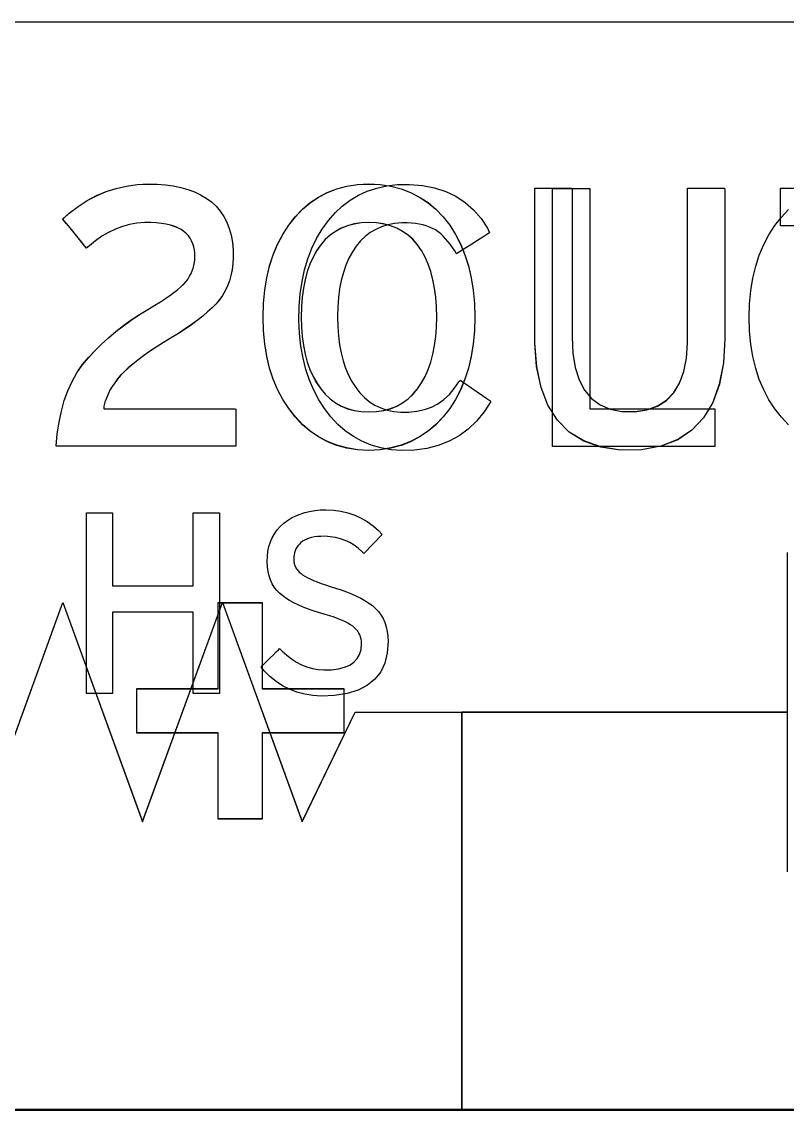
# Model space of a CAD drawing. Extents: x 1 to 47.7, y 0.2 to 35.
# Drawn here: x 28.5054 to 28.7934, y 11.935 to 12.3447 of the extents above; entities that cross this region are included whole.
import ezdxf

# ---------------------------------------------------------------- set-up
doc = ezdxf.new("R2010")
doc.units = 0
doc.header["$MEASUREMENT"] = 0
for name, color, linetype in [('5_1___24__TARGET_LEDS___12', 7, 'CONTINUOUS'), ('6_1__EMPTY_IO_BOARD_POSITI', 7, 'CONTINUOUS'), ('6_2___8__INDEPENDENT_INPUT', 7, 'CONTINUOUS'), ('6_3___8__OPTOISO_INDEPENDE', 7, 'CONTINUOUS'), ('6_4___24__OPTOISO_INDEPEND', 7, 'CONTINUOUS'), ('6_5___8__INDEPENDENT_INPUT', 7, 'CONTINUOUS'), ('6_6___8__INDEPENDENT_INPUT', 7, 'CONTINUOUS'), ('6_7___8__OPTOISO_INDEPENDE', 7, 'CONTINUOUS'), ('6_8___8__OPTOISO_INDEPENDE', 7, 'CONTINUOUS'), ('7_0_____DWG', 7, 'CONTINUOUS')]:
    doc.layers.add(name, color=color, linetype=linetype)

msp = doc.modelspace()

# ---------------------------------------------------------------- linework, layer by layer
at = {"layer": '5_1___24__TARGET_LEDS___12'}
msp.add_lwpolyline([(28.6819, 12.20186), (28.67935, 12.19791), (28.67651, 12.19444), (28.67336, 12.19144), (28.66991, 12.1889), (28.66616, 12.18684), (28.66211, 12.18524), (28.65776, 12.18411), (28.6531, 12.18346), (28.64837, 12.18331), (28.64431, 12.18366), (28.64045, 12.18436), (28.6368, 12.18542), (28.63336, 12.18683), (28.63014, 12.18859), (28.62712, 12.19071), (28.62432, 12.19318), (28.62172, 12.19601), (28.6193, 12.19913), (28.61712, 12.20247), (28.61522, 12.20604), (28.6136, 12.20985), (28.61225, 12.21389), (28.61119, 12.21817), (28.61041, 12.22269), (28.6099, 12.22744), (28.60967, 12.23243), (28.60978, 12.23751), (28.61017, 12.24236), (28.61084, 12.24699), (28.6118, 12.25138), (28.61303, 12.25554), (28.61454, 12.25948), (28.61633, 12.26318), (28.6184, 12.26664), (28.62074, 12.26988), (28.62325, 12.2728), (28.62597, 12.27538), (28.6289, 12.2776), (28.63204, 12.27947), (28.6354, 12.28099), (28.63896, 12.28216), (28.64274, 12.28299), (28.64672, 12.28346), (28.65121, 12.28354), (28.65613, 12.28312), (28.66069, 12.28223), (28.66489, 12.28087), (28.66874, 12.27904), (28.67224, 12.27675), (28.67539, 12.27398), (28.67819, 12.27075), (28.68063, 12.26705), (28.68134, 12.26533), (28.6804, 12.26472), (28.67884, 12.26372), (28.67689, 12.26246), (28.67476, 12.26108), (28.67268, 12.25975), (28.67089, 12.25859), (28.66959, 12.25775), (28.66902, 12.25738), (28.66831, 12.25854), (28.66748, 12.2598), (28.66663, 12.26098), (28.66575, 12.26208), (28.66486, 12.2631), (28.66394, 12.26404), (28.663, 12.26489), (28.66204, 12.26567), (28.66105, 12.26637), (28.65995, 12.26696), (28.65879, 12.26748), (28.65756, 12.26792), (28.65627, 12.2683), (28.65491, 12.2686), (28.65349, 12.26882), (28.652, 12.26898), (28.65045, 12.26906), (28.64836, 12.26904), (28.64567, 12.26879), (28.64314, 12.2683), (28.64076, 12.26757), (28.63854, 12.2666), (28.63648, 12.26539), (28.63458, 12.26394), (28.63283, 12.26225), (28.63123, 12.26032), (28.62977, 12.25813), (28.62847, 12.25573), (28.62734, 12.25315), (28.62638, 12.25038), (28.62559, 12.24742), (28.62498, 12.24427), (28.62454, 12.24094), (28.62427, 12.23742), (28.62417, 12.23371), (28.62425, 12.23002), (28.62449, 12.22652), (28.62491, 12.2232), (28.6255, 12.22007), (28.62627, 12.21711), (28.6272, 12.21434), (28.62831, 12.21176), (28.62959, 12.20936), (28.63103, 12.20712), (28.63261, 12.20506), (28.63433, 12.20326), (28.63622, 12.20171), (28.63826, 12.20042), (28.64046, 12.19938), (28.64281, 12.1986), (28.64532, 12.19808), (28.64799, 12.19782), (28.65097, 12.19782), (28.65402, 12.19812), (28.65687, 12.19875), (28.65951, 12.1997), (28.66197, 12.20096), (28.66422, 12.20255), (28.66627, 12.20445), (28.66813, 12.20667), (28.66978, 12.20922), (28.67043, 12.20979), (28.67139, 12.20912), (28.67292, 12.20807), (28.67478, 12.20678), (28.67678, 12.20539), (28.6787, 12.20406), (28.68034, 12.20294), (28.68147, 12.20215)], close=True, dxfattribs=at)
for points in [[(28.70508, 12.18483), (28.70508, 12.28202), (28.71918, 12.28202), (28.71918, 12.19907), (28.76614, 12.19907), (28.76614, 12.18483), (28.70508, 12.18483)], [(28.79391, 12.19299), (28.79123, 12.19587), (28.78874, 12.19907), (28.7865, 12.20249), (28.78456, 12.20617), (28.78291, 12.21009), (28.78155, 12.21427), (28.78049, 12.21869), (28.77972, 12.22336), (28.77925, 12.22829), (28.77907, 12.23346), (28.77925, 12.23863), (28.77972, 12.24357), (28.78049, 12.24825), (28.78155, 12.2527), (28.78291, 12.2569), (28.78456, 12.26085), (28.7865, 12.26456), (28.78874, 12.26803), (28.79123, 12.27123), (28.79391, 12.27407)], [(28.79341, 12.14479), (28.79341, 12.02479)], [(28.59584, 12.07701), (28.59584, 12.04454), (28.57926, 12.04454), (28.57926, 12.07701), (28.54862, 12.07701), (28.54862, 12.0936), (28.57926, 12.0936), (28.57926, 12.12607), (28.59584, 12.12607), (28.59584, 12.0936), (28.6266, 12.0936), (28.6266, 12.07701), (28.59584, 12.07701)], [(28.79341, 12.08479), (28.67092, 12.08479), (28.67092, 11.93527)], [(30.3469, 11.93527), (30.22109, 11.93527), (30.09127, 11.93527), (29.95788, 11.93527), (29.82138, 11.93527), (29.6822, 11.93527), (29.5408, 11.93527), (29.2531, 11.93527), (28.96184, 11.93527), (28.67058, 11.93527), (28.38288, 11.93527)]]:
    msp.add_lwpolyline(points, dxfattribs=at)
at = {"layer": '6_1__EMPTY_IO_BOARD_POSITI'}
msp.add_lwpolyline([(28.41796, 11.93503), (28.61994, 11.93503), (29.02898, 11.93503), (29.43662, 11.93503), (29.63685, 11.93503), (29.83304, 11.93503), (30.02398, 11.93503), (30.20844, 11.93503), (30.29786, 11.93503)], dxfattribs=at)
at = {"layer": '6_2___8__INDEPENDENT_INPUT'}
for points in [[(28.67589, 12.23357), (28.67572, 12.2284), (28.67526, 12.22347), (28.67451, 12.2188), (28.67347, 12.21438), (28.67215, 12.2102), (28.67054, 12.20628), (28.66864, 12.2026), (28.66646, 12.19918), (28.66397, 12.19598), (28.66123, 12.19309), (28.65827, 12.19059), (28.65509, 12.18845), (28.6517, 12.18669), (28.64809, 12.1853), (28.64427, 12.18429), (28.64022, 12.18365), (28.63596, 12.18338), (28.63172, 12.18365), (28.62771, 12.18429), (28.62392, 12.1853), (28.62036, 12.18669), (28.61701, 12.18845), (28.61389, 12.19059), (28.61099, 12.19309), (28.60831, 12.19598), (28.60582, 12.19918), (28.60358, 12.2026), (28.60164, 12.20628), (28.59998, 12.2102), (28.59863, 12.21438), (28.59756, 12.2188), (28.5968, 12.22347), (28.59633, 12.2284), (28.59615, 12.23357), (28.59633, 12.23874), (28.5968, 12.24367), (28.59756, 12.24836), (28.59863, 12.2528), (28.59998, 12.257), (28.60164, 12.26096), (28.60358, 12.26467), (28.60582, 12.26814), (28.60831, 12.27134), (28.61099, 12.27418), (28.61389, 12.27664), (28.61701, 12.27874), (28.62036, 12.28047), (28.62392, 12.28183), (28.62771, 12.28282), (28.63172, 12.28344), (28.63596, 12.28368), (28.64022, 12.28344), (28.64427, 12.28282), (28.64809, 12.28183), (28.6517, 12.28047), (28.65509, 12.27874), (28.65827, 12.27664), (28.66123, 12.27418), (28.66397, 12.27134), (28.66646, 12.26814), (28.66864, 12.26467), (28.67054, 12.26096), (28.67215, 12.257), (28.67347, 12.2528), (28.67451, 12.24836), (28.67526, 12.24367), (28.67572, 12.23874)], [(28.76995, 12.22545), (28.7694, 12.21633), (28.76788, 12.20833), (28.7654, 12.20144), (28.76197, 12.19565), (28.75757, 12.19099), (28.75221, 12.18743), (28.74589, 12.18498), (28.73862, 12.18365), (28.73059, 12.18353), (28.72325, 12.18467), (28.71686, 12.18693), (28.71141, 12.1903), (28.70692, 12.19478), (28.70338, 12.20038), (28.70078, 12.20709), (28.69914, 12.21491), (28.69844, 12.22385), (28.69842, 12.22714), (28.69842, 12.23214), (28.69842, 12.2398), (28.69842, 12.24905), (28.69842, 12.25884), (28.69842, 12.26809), (28.69842, 12.27575), (28.69842, 12.28075), (28.69844, 12.28212), (28.69917, 12.28212), (28.70071, 12.28212), (28.70282, 12.28212), (28.70522, 12.28212), (28.70764, 12.28212), (28.70983, 12.28212), (28.71151, 12.28212), (28.71242, 12.28212), (28.71251, 12.28135), (28.71251, 12.27703), (28.71251, 12.26987), (28.71251, 12.2609), (28.71251, 12.2512), (28.71251, 12.24182), (28.71251, 12.23381), (28.71251, 12.22822), (28.71251, 12.22613), (28.7128, 12.21998), (28.71368, 12.21459), (28.71513, 12.20996), (28.71717, 12.20607), (28.71979, 12.20294), (28.72299, 12.20056), (28.72678, 12.19893), (28.73115, 12.19805), (28.73604, 12.19797), (28.74061, 12.19867), (28.74458, 12.2001), (28.74795, 12.20225), (28.75073, 12.20513), (28.75291, 12.20874), (28.75449, 12.21308), (28.75547, 12.21814), (28.75585, 12.22393), (28.75586, 12.22657), (28.75586, 12.23162), (28.75586, 12.23936), (28.75586, 12.24871), (28.75586, 12.2586), (28.75586, 12.26795), (28.75586, 12.27569), (28.75586, 12.28074), (28.75588, 12.28212), (28.75661, 12.28212), (28.75815, 12.28212), (28.76026, 12.28212), (28.76266, 12.28212), (28.76509, 12.28212), (28.76727, 12.28212), (28.76895, 12.28212), (28.76986, 12.28212), (28.76995, 12.28134), (28.76995, 12.27697), (28.76995, 12.26972), (28.76995, 12.26065), (28.76995, 12.25083), (28.76995, 12.24133), (28.76995, 12.23322), (28.76995, 12.22757)], [(28.66153, 12.23357), (28.66144, 12.23739), (28.66117, 12.24101), (28.66072, 12.24443), (28.6601, 12.24766), (28.6593, 12.25069), (28.65832, 12.25352), (28.65716, 12.25615), (28.65582, 12.25859), (28.6543, 12.2608), (28.6526, 12.26273), (28.65073, 12.26441), (28.64869, 12.26584), (28.64648, 12.26702), (28.6441, 12.26794), (28.64156, 12.2686), (28.63884, 12.26902), (28.63596, 12.26918), (28.63313, 12.26902), (28.63046, 12.2686), (28.62796, 12.26794), (28.62562, 12.26702), (28.62344, 12.26584), (28.62143, 12.26441), (28.61957, 12.26273), (28.61788, 12.2608), (28.61634, 12.25859), (28.61498, 12.25615), (28.61379, 12.25352), (28.61279, 12.25069), (28.61197, 12.24766), (28.61133, 12.24443), (28.61088, 12.24101), (28.61061, 12.23739), (28.61051, 12.23357), (28.61061, 12.22979), (28.61088, 12.22622), (28.61133, 12.22283), (28.61197, 12.21964), (28.61279, 12.21664), (28.61379, 12.21384), (28.61498, 12.21123), (28.61634, 12.20881), (28.61788, 12.20656), (28.61957, 12.20453), (28.62143, 12.20277), (28.62344, 12.20128), (28.62562, 12.20006), (28.62796, 12.19911), (28.63046, 12.19843), (28.63313, 12.19802), (28.63596, 12.19789), (28.63884, 12.19802), (28.64156, 12.19843), (28.6441, 12.19911), (28.64648, 12.20006), (28.64869, 12.20128), (28.65073, 12.20277), (28.6526, 12.20453), (28.6543, 12.20656), (28.65582, 12.20881), (28.65716, 12.21123), (28.65832, 12.21384), (28.6593, 12.21664), (28.6601, 12.21964), (28.66072, 12.22283), (28.66117, 12.22622), (28.66144, 12.22979)]]:
    msp.add_lwpolyline(points, close=True, dxfattribs=at)
for points in [[(28.83248, 12.26789), (28.83248, 12.18494), (28.81839, 12.18494), (28.81839, 12.26789), (28.79092, 12.26789), (28.79092, 12.28212), (28.85997, 12.28212), (28.85997, 12.26789), (28.83248, 12.26789)], [(28.79341, 12.1449), (28.79341, 12.02491)], [(28.79341, 12.08491), (28.67092, 12.08491), (28.67092, 11.93527)], [(30.3469, 11.93527), (30.22109, 11.93527), (30.09127, 11.93527), (29.95788, 11.93527), (29.82138, 11.93527), (29.6822, 11.93527), (29.5408, 11.93527), (29.2531, 11.93527), (28.96184, 11.93527), (28.67058, 11.93527), (28.38288, 11.93527)]]:
    msp.add_lwpolyline(points, dxfattribs=at)
at = {"layer": '6_3___8__OPTOISO_INDEPENDE'}
for points in [[(28.67589, 12.23357), (28.67572, 12.2284), (28.67526, 12.22347), (28.67451, 12.2188), (28.67347, 12.21438), (28.67215, 12.2102), (28.67054, 12.20628), (28.66864, 12.2026), (28.66646, 12.19918), (28.66397, 12.19598), (28.66123, 12.19309), (28.65827, 12.19059), (28.65509, 12.18845), (28.6517, 12.18669), (28.64809, 12.1853), (28.64427, 12.18429), (28.64022, 12.18365), (28.63596, 12.18338), (28.63172, 12.18365), (28.62771, 12.18429), (28.62392, 12.1853), (28.62036, 12.18669), (28.61701, 12.18845), (28.61389, 12.19059), (28.61099, 12.19309), (28.60831, 12.19598), (28.60582, 12.19918), (28.60358, 12.2026), (28.60164, 12.20628), (28.59998, 12.2102), (28.59863, 12.21438), (28.59756, 12.2188), (28.5968, 12.22347), (28.59633, 12.2284), (28.59615, 12.23357), (28.59633, 12.23874), (28.5968, 12.24367), (28.59756, 12.24836), (28.59863, 12.2528), (28.59998, 12.257), (28.60164, 12.26096), (28.60358, 12.26467), (28.60582, 12.26814), (28.60831, 12.27134), (28.61099, 12.27418), (28.61389, 12.27664), (28.61701, 12.27874), (28.62036, 12.28047), (28.62392, 12.28183), (28.62771, 12.28282), (28.63172, 12.28344), (28.63596, 12.28368), (28.64022, 12.28344), (28.64427, 12.28282), (28.64809, 12.28183), (28.6517, 12.28047), (28.65509, 12.27874), (28.65827, 12.27664), (28.66123, 12.27418), (28.66397, 12.27134), (28.66646, 12.26814), (28.66864, 12.26467), (28.67054, 12.26096), (28.67215, 12.257), (28.67347, 12.2528), (28.67451, 12.24836), (28.67526, 12.24367), (28.67572, 12.23874)], [(28.76995, 12.22545), (28.7694, 12.21633), (28.76788, 12.20833), (28.7654, 12.20144), (28.76197, 12.19565), (28.75757, 12.19099), (28.75221, 12.18743), (28.74589, 12.18498), (28.73862, 12.18365), (28.73059, 12.18353), (28.72325, 12.18467), (28.71686, 12.18693), (28.71141, 12.1903), (28.70692, 12.19478), (28.70338, 12.20038), (28.70078, 12.20709), (28.69914, 12.21491), (28.69844, 12.22385), (28.69842, 12.22714), (28.69842, 12.23214), (28.69842, 12.2398), (28.69842, 12.24905), (28.69842, 12.25884), (28.69842, 12.26809), (28.69842, 12.27575), (28.69842, 12.28075), (28.69844, 12.28212), (28.69917, 12.28212), (28.70071, 12.28212), (28.70282, 12.28212), (28.70522, 12.28212), (28.70764, 12.28212), (28.70983, 12.28212), (28.71151, 12.28212), (28.71242, 12.28212), (28.71251, 12.28135), (28.71251, 12.27703), (28.71251, 12.26987), (28.71251, 12.2609), (28.71251, 12.2512), (28.71251, 12.24182), (28.71251, 12.23381), (28.71251, 12.22822), (28.71251, 12.22613), (28.7128, 12.21998), (28.71368, 12.21459), (28.71513, 12.20996), (28.71717, 12.20607), (28.71979, 12.20294), (28.72299, 12.20056), (28.72678, 12.19893), (28.73115, 12.19805), (28.73604, 12.19797), (28.74061, 12.19867), (28.74458, 12.2001), (28.74795, 12.20225), (28.75073, 12.20513), (28.75291, 12.20874), (28.75449, 12.21308), (28.75547, 12.21814), (28.75585, 12.22393), (28.75586, 12.22657), (28.75586, 12.23162), (28.75586, 12.23936), (28.75586, 12.24871), (28.75586, 12.2586), (28.75586, 12.26795), (28.75586, 12.27569), (28.75586, 12.28074), (28.75588, 12.28212), (28.75661, 12.28212), (28.75815, 12.28212), (28.76026, 12.28212), (28.76266, 12.28212), (28.76509, 12.28212), (28.76727, 12.28212), (28.76895, 12.28212), (28.76986, 12.28212), (28.76995, 12.28134), (28.76995, 12.27697), (28.76995, 12.26972), (28.76995, 12.26065), (28.76995, 12.25083), (28.76995, 12.24133), (28.76995, 12.23322), (28.76995, 12.22757)], [(28.66153, 12.23357), (28.66144, 12.23739), (28.66117, 12.24101), (28.66072, 12.24443), (28.6601, 12.24766), (28.6593, 12.25069), (28.65832, 12.25352), (28.65716, 12.25615), (28.65582, 12.25859), (28.6543, 12.2608), (28.6526, 12.26273), (28.65073, 12.26441), (28.64869, 12.26584), (28.64648, 12.26702), (28.6441, 12.26794), (28.64156, 12.2686), (28.63884, 12.26902), (28.63596, 12.26918), (28.63313, 12.26902), (28.63046, 12.2686), (28.62796, 12.26794), (28.62562, 12.26702), (28.62344, 12.26584), (28.62143, 12.26441), (28.61957, 12.26273), (28.61788, 12.2608), (28.61634, 12.25859), (28.61498, 12.25615), (28.61379, 12.25352), (28.61279, 12.25069), (28.61197, 12.24766), (28.61133, 12.24443), (28.61088, 12.24101), (28.61061, 12.23739), (28.61051, 12.23357), (28.61061, 12.22979), (28.61088, 12.22622), (28.61133, 12.22283), (28.61197, 12.21964), (28.61279, 12.21664), (28.61379, 12.21384), (28.61498, 12.21123), (28.61634, 12.20881), (28.61788, 12.20656), (28.61957, 12.20453), (28.62143, 12.20277), (28.62344, 12.20128), (28.62562, 12.20006), (28.62796, 12.19911), (28.63046, 12.19843), (28.63313, 12.19802), (28.63596, 12.19789), (28.63884, 12.19802), (28.64156, 12.19843), (28.6441, 12.19911), (28.64648, 12.20006), (28.64869, 12.20128), (28.65073, 12.20277), (28.6526, 12.20453), (28.6543, 12.20656), (28.65582, 12.20881), (28.65716, 12.21123), (28.65832, 12.21384), (28.6593, 12.21664), (28.6601, 12.21964), (28.66072, 12.22283), (28.66117, 12.22622), (28.66144, 12.22979)]]:
    msp.add_lwpolyline(points, close=True, dxfattribs=at)
for points in [[(28.83248, 12.26789), (28.83248, 12.18494), (28.81839, 12.18494), (28.81839, 12.26789), (28.79092, 12.26789), (28.79092, 12.28212), (28.85997, 12.28212), (28.85997, 12.26789), (28.83248, 12.26789)], [(28.79341, 12.1449), (28.79341, 12.02491)], [(28.79341, 12.08491), (28.67092, 12.08491), (28.67092, 11.93527)], [(30.3469, 11.93527), (30.22109, 11.93527), (30.09127, 11.93527), (29.95788, 11.93527), (29.82138, 11.93527), (29.6822, 11.93527), (29.5408, 11.93527), (29.2531, 11.93527), (28.96184, 11.93527), (28.67058, 11.93527), (28.38288, 11.93527)]]:
    msp.add_lwpolyline(points, dxfattribs=at)
at = {"layer": '6_4___24__OPTOISO_INDEPEND'}
for points in [[(28.67588, 12.23359), (28.6757, 12.22842), (28.67524, 12.22349), (28.67449, 12.21882), (28.67346, 12.2144), (28.67213, 12.21022), (28.67052, 12.2063), (28.66862, 12.20262), (28.66643, 12.1992), (28.66394, 12.196), (28.66121, 12.19311), (28.65825, 12.19061), (28.65508, 12.18847), (28.65169, 12.18671), (28.64808, 12.18532), (28.64425, 12.18431), (28.64021, 12.18367), (28.63595, 12.1834), (28.63171, 12.18367), (28.6277, 12.18431), (28.62391, 12.18532), (28.62034, 12.18671), (28.617, 12.18847), (28.61388, 12.19061), (28.61098, 12.19311), (28.6083, 12.196), (28.60581, 12.1992), (28.60357, 12.20262), (28.60162, 12.2063), (28.59997, 12.21022), (28.59861, 12.2144), (28.59755, 12.21882), (28.59678, 12.22349), (28.59631, 12.22842), (28.59614, 12.23359), (28.59631, 12.23876), (28.59678, 12.24369), (28.59755, 12.24838), (28.59861, 12.25283), (28.59997, 12.25702), (28.60162, 12.26098), (28.60357, 12.26469), (28.60581, 12.26816), (28.6083, 12.27136), (28.61098, 12.2742), (28.61388, 12.27666), (28.617, 12.27876), (28.62034, 12.28049), (28.62391, 12.28185), (28.6277, 12.28284), (28.63171, 12.28346), (28.63595, 12.2837), (28.64021, 12.28346), (28.64425, 12.28284), (28.64808, 12.28185), (28.65169, 12.28049), (28.65508, 12.27876), (28.65825, 12.27666), (28.66121, 12.2742), (28.66394, 12.27136), (28.66643, 12.26816), (28.66862, 12.26469), (28.67052, 12.26098), (28.67213, 12.25702), (28.67346, 12.25283), (28.67449, 12.24838), (28.67524, 12.24369), (28.6757, 12.23876)], [(28.76994, 12.22547), (28.76938, 12.21635), (28.76787, 12.20835), (28.76539, 12.20146), (28.76195, 12.19568), (28.75755, 12.19101), (28.7522, 12.18745), (28.74588, 12.185), (28.7386, 12.18367), (28.73058, 12.18355), (28.72324, 12.18469), (28.71684, 12.18695), (28.7114, 12.19032), (28.70691, 12.1948), (28.70336, 12.2004), (28.70077, 12.20711), (28.69912, 12.21493), (28.69843, 12.22387), (28.6984, 12.22716), (28.6984, 12.23216), (28.6984, 12.23982), (28.6984, 12.24907), (28.6984, 12.25886), (28.6984, 12.26811), (28.6984, 12.27577), (28.6984, 12.28077), (28.69843, 12.28215), (28.69915, 12.28215), (28.7007, 12.28215), (28.70281, 12.28215), (28.70521, 12.28215), (28.70763, 12.28215), (28.70982, 12.28215), (28.7115, 12.28215), (28.71241, 12.28215), (28.7125, 12.28137), (28.7125, 12.27705), (28.7125, 12.26989), (28.7125, 12.26092), (28.7125, 12.25122), (28.7125, 12.24184), (28.7125, 12.23383), (28.7125, 12.22824), (28.7125, 12.22615), (28.71279, 12.22001), (28.71366, 12.21461), (28.71512, 12.20998), (28.71716, 12.20609), (28.71978, 12.20296), (28.72298, 12.20058), (28.72677, 12.19895), (28.73113, 12.19807), (28.73603, 12.19799), (28.7406, 12.19869), (28.74457, 12.20012), (28.74794, 12.20227), (28.75072, 12.20515), (28.75289, 12.20876), (28.75447, 12.2131), (28.75546, 12.21816), (28.75584, 12.22395), (28.75585, 12.22659), (28.75585, 12.23164), (28.75585, 12.23938), (28.75585, 12.24873), (28.75585, 12.25862), (28.75585, 12.26797), (28.75585, 12.27571), (28.75585, 12.28076), (28.75587, 12.28215), (28.75659, 12.28215), (28.75814, 12.28215), (28.76025, 12.28215), (28.76265, 12.28215), (28.76507, 12.28215), (28.76726, 12.28215), (28.76894, 12.28215), (28.76985, 12.28215), (28.76994, 12.28136), (28.76994, 12.27699), (28.76994, 12.26974), (28.76994, 12.26067), (28.76994, 12.25085), (28.76994, 12.24135), (28.76994, 12.23324), (28.76994, 12.22759)], [(28.66151, 12.23359), (28.66142, 12.23741), (28.66116, 12.24103), (28.66071, 12.24445), (28.66009, 12.24768), (28.65929, 12.25071), (28.6583, 12.25354), (28.65714, 12.25617), (28.65581, 12.25861), (28.65428, 12.26082), (28.65258, 12.26275), (28.65071, 12.26443), (28.64867, 12.26586), (28.64647, 12.26704), (28.64409, 12.26796), (28.64154, 12.26863), (28.63883, 12.26904), (28.63595, 12.2692), (28.63312, 12.26904), (28.63045, 12.26863), (28.62795, 12.26796), (28.62561, 12.26704), (28.62343, 12.26586), (28.62141, 12.26443), (28.61956, 12.26275), (28.61787, 12.26082), (28.61633, 12.25861), (28.61496, 12.25617), (28.61378, 12.25354), (28.61278, 12.25071), (28.61196, 12.24768), (28.61132, 12.24445), (28.61087, 12.24103), (28.61059, 12.23741), (28.6105, 12.23359), (28.61059, 12.22982), (28.61087, 12.22624), (28.61132, 12.22285), (28.61196, 12.21966), (28.61278, 12.21666), (28.61378, 12.21386), (28.61496, 12.21125), (28.61633, 12.20883), (28.61787, 12.20658), (28.61956, 12.20455), (28.62141, 12.20279), (28.62343, 12.2013), (28.62561, 12.20008), (28.62795, 12.19913), (28.63045, 12.19845), (28.63312, 12.19805), (28.63595, 12.19791), (28.63883, 12.19805), (28.64154, 12.19845), (28.64409, 12.19913), (28.64647, 12.20008), (28.64867, 12.2013), (28.65071, 12.20279), (28.65258, 12.20455), (28.65428, 12.20658), (28.65581, 12.20883), (28.65714, 12.21125), (28.6583, 12.21386), (28.65929, 12.21666), (28.66009, 12.21966), (28.66071, 12.22285), (28.66116, 12.22624), (28.66142, 12.22982)], [(28.6432, 12.11145), (28.64292, 12.10716), (28.64201, 12.10337), (28.64046, 12.10007), (28.63826, 12.09728), (28.63543, 12.09499), (28.63196, 12.09319), (28.62785, 12.0919), (28.6231, 12.0911), (28.61815, 12.09085), (28.61491, 12.09111), (28.61183, 12.09163), (28.6089, 12.09242), (28.60613, 12.09348), (28.60351, 12.0948), (28.60105, 12.09639), (28.59875, 12.09825), (28.5966, 12.10037), (28.59539, 12.10186), (28.59582, 12.10229), (28.59662, 12.10309), (28.59768, 12.10414), (28.59886, 12.10532), (28.60005, 12.1065), (28.60111, 12.10757), (28.60193, 12.10838), (28.60238, 12.10883), (28.60338, 12.10788), (28.60511, 12.10628), (28.6069, 12.10489), (28.60875, 12.1037), (28.61068, 12.10271), (28.61267, 12.10193), (28.61473, 12.10135), (28.61686, 12.10097), (28.61906, 12.1008), (28.62185, 12.10086), (28.6245, 12.10119), (28.62681, 12.10177), (28.62876, 12.1026), (28.63036, 12.10369), (28.63161, 12.10504), (28.63251, 12.10664), (28.63305, 12.1085), (28.63325, 12.11062), (28.63321, 12.11155), (28.63309, 12.11238), (28.63288, 12.11318), (28.6326, 12.11394), (28.63223, 12.11467), (28.63177, 12.11536), (28.63124, 12.11601), (28.63062, 12.11663), (28.62991, 12.11722), (28.62905, 12.1178), (28.62808, 12.11837), (28.62697, 12.11894), (28.62574, 12.1195), (28.62439, 12.12005), (28.62291, 12.1206), (28.6213, 12.12114), (28.61957, 12.12168), (28.61756, 12.12225), (28.61533, 12.12294), (28.61323, 12.12366), (28.61126, 12.12442), (28.60943, 12.12522), (28.60773, 12.12605), (28.60617, 12.12691), (28.60475, 12.12781), (28.60346, 12.12875), (28.6023, 12.12971), (28.60126, 12.13076), (28.60036, 12.13193), (28.59959, 12.13323), (28.59895, 12.13464), (28.59845, 12.13618), (28.59808, 12.13784), (28.59785, 12.13962), (28.59774, 12.14152), (28.59779, 12.14351), (28.59801, 12.14541), (28.59838, 12.14722), (28.59891, 12.14893), (28.59961, 12.15054), (28.60046, 12.15205), (28.60148, 12.15346), (28.60265, 12.15477), (28.60399, 12.15598), (28.6054, 12.15704), (28.60688, 12.15797), (28.60846, 12.15878), (28.61011, 12.15946), (28.61186, 12.16002), (28.61368, 12.16046), (28.6156, 12.16078), (28.6176, 12.16097), (28.61976, 12.16103), (28.62266, 12.16088), (28.62543, 12.16048), (28.6281, 12.15986), (28.63064, 12.159), (28.63306, 12.1579), (28.63537, 12.15658), (28.63756, 12.15502), (28.63964, 12.15322), (28.64102, 12.15178), (28.64064, 12.15138), (28.63988, 12.15059), (28.63886, 12.14953), (28.63769, 12.14833), (28.63652, 12.14711), (28.63545, 12.146), (28.63462, 12.14513), (28.63413, 12.14463), (28.63341, 12.14524), (28.63197, 12.14656), (28.63044, 12.14771), (28.62883, 12.14868), (28.62712, 12.1495), (28.62533, 12.15014), (28.62344, 12.15062), (28.62147, 12.15093), (28.6194, 12.15107), (28.61784, 12.15105), (28.61663, 12.15096), (28.61549, 12.15081), (28.61444, 12.15061), (28.61347, 12.15034), (28.61258, 12.15003), (28.61177, 12.14965), (28.61104, 12.14921), (28.6104, 12.14872), (28.60983, 12.14816), (28.60933, 12.14757), (28.60889, 12.14695), (28.60852, 12.14629), (28.60822, 12.14561), (28.60799, 12.14489), (28.60782, 12.14415), (28.60772, 12.14337), (28.60769, 12.14259), (28.6077, 12.14219), (28.60773, 12.14181), (28.60777, 12.14144), (28.60783, 12.14109), (28.60791, 12.14074), (28.608, 12.14041), (28.60811, 12.14009), (28.60824, 12.13979), (28.60838, 12.13948), (28.60854, 12.13916), (28.60874, 12.13885), (28.60896, 12.13853), (28.6092, 12.13822), (28.60948, 12.13792), (28.60978, 12.13761), (28.61011, 12.13731), (28.61047, 12.13702), (28.61101, 12.13662), (28.61184, 12.13609), (28.6128, 12.13555), (28.6139, 12.13501), (28.61513, 12.13446), (28.6165, 12.13391), (28.618, 12.13335), (28.61963, 12.13278), (28.62139, 12.13222), (28.62347, 12.13159), (28.62558, 12.1309), (28.62759, 12.13017), (28.62949, 12.1294), (28.63127, 12.12859), (28.63295, 12.12774), (28.63451, 12.12685), (28.63596, 12.12592), (28.6373, 12.12496), (28.63852, 12.12393), (28.6396, 12.12278), (28.64054, 12.12151), (28.64134, 12.12013), (28.642, 12.11863), (28.64251, 12.11701), (28.64288, 12.11527), (28.64311, 12.11342)]]:
    msp.add_lwpolyline(points, close=True, dxfattribs=at)
for points in [[(28.83247, 12.26791), (28.83247, 12.18496), (28.81837, 12.18496), (28.81837, 12.26791), (28.79091, 12.26791), (28.79091, 12.28215), (28.85996, 12.28215), (28.85996, 12.26791), (28.83247, 12.26791)], [(28.56986, 12.09192), (28.56986, 12.12245), (28.53952, 12.12245), (28.53952, 12.09192), (28.52966, 12.09192), (28.52966, 12.15995), (28.53952, 12.15995), (28.53952, 12.13241), (28.56986, 12.13241), (28.56986, 12.15995), (28.57974, 12.15995), (28.57974, 12.09192), (28.56986, 12.09192)], [(28.79341, 12.14493), (28.79341, 12.02492)], [(28.79341, 12.08492), (28.67092, 12.08492), (28.67092, 11.93527)], [(30.3469, 11.93527), (30.22109, 11.93527), (30.09127, 11.93527), (29.95788, 11.93527), (29.82138, 11.93527), (29.6822, 11.93527), (29.5408, 11.93527), (29.2531, 11.93527), (28.96184, 11.93527), (28.67058, 11.93527), (28.38288, 11.93527)]]:
    msp.add_lwpolyline(points, dxfattribs=at)
at = {"layer": '6_5___8__INDEPENDENT_INPUT'}
msp.add_lwpolyline([(28.51832, 12.18496), (28.51873, 12.18962), (28.51937, 12.19404), (28.52024, 12.19822), (28.52135, 12.20217), (28.52269, 12.20588), (28.52427, 12.20935), (28.52609, 12.21258), (28.52814, 12.21557), (28.53042, 12.21833), (28.53286, 12.22092), (28.5354, 12.22342), (28.53804, 12.22583), (28.54078, 12.22814), (28.54362, 12.23036), (28.54656, 12.23249), (28.5496, 12.23452), (28.55275, 12.23646), (28.55549, 12.23807), (28.55752, 12.23933), (28.55939, 12.24055), (28.5611, 12.24173), (28.56264, 12.24287), (28.56403, 12.24396), (28.56525, 12.24502), (28.56631, 12.24604), (28.5672, 12.24702), (28.56792, 12.24798), (28.56853, 12.24896), (28.56905, 12.24996), (28.5695, 12.25097), (28.56987, 12.252), (28.57016, 12.25305), (28.57037, 12.25412), (28.57049, 12.2552), (28.57054, 12.25631), (28.5705, 12.25761), (28.57035, 12.25888), (28.5701, 12.26007), (28.56974, 12.2612), (28.56928, 12.26226), (28.56871, 12.26325), (28.56804, 12.26417), (28.56726, 12.26503), (28.56637, 12.26581), (28.56531, 12.26655), (28.5641, 12.26719), (28.56276, 12.26775), (28.56128, 12.26821), (28.55965, 12.26859), (28.55789, 12.26887), (28.55598, 12.26907), (28.55393, 12.26917), (28.55153, 12.26916), (28.54868, 12.2689), (28.54591, 12.2684), (28.54321, 12.26766), (28.54058, 12.26669), (28.53802, 12.26547), (28.53553, 12.26402), (28.53312, 12.26233), (28.53078, 12.26041), (28.52965, 12.2596), (28.52901, 12.26039), (28.52792, 12.26174), (28.52653, 12.26345), (28.52501, 12.26532), (28.52351, 12.26716), (28.5222, 12.26877), (28.52124, 12.26996), (28.52078, 12.27052), (28.52323, 12.27273), (28.52652, 12.27524), (28.52992, 12.27743), (28.53345, 12.2793), (28.5371, 12.28083), (28.54088, 12.28204), (28.54477, 12.28292), (28.54879, 12.28347), (28.55294, 12.2837), (28.55625, 12.28362), (28.55939, 12.28337), (28.56237, 12.28295), (28.56518, 12.28237), (28.56783, 12.28163), (28.5703, 12.28072), (28.57261, 12.27964), (28.57476, 12.2784), (28.57673, 12.27698), (28.57851, 12.27533), (28.58007, 12.27351), (28.58141, 12.27151), (28.58253, 12.26933), (28.58344, 12.26698), (28.58413, 12.26444), (28.58461, 12.26173), (28.58487, 12.25884), (28.58491, 12.25607), (28.58477, 12.2537), (28.58449, 12.25144), (28.58407, 12.24928), (28.5835, 12.24724), (28.58279, 12.2453), (28.58194, 12.24348), (28.58095, 12.24176), (28.57981, 12.24016), (28.57848, 12.23863), (28.57697, 12.23709), (28.57528, 12.23553), (28.57343, 12.23396), (28.5714, 12.23236), (28.56921, 12.23075), (28.56684, 12.22911), (28.5643, 12.22746), (28.56159, 12.22579), (28.55869, 12.22401), (28.55596, 12.22228), (28.55344, 12.2206), (28.55112, 12.21897), (28.549, 12.2174), (28.54709, 12.21589), (28.54538, 12.21443), (28.54387, 12.21302), (28.54256, 12.21167), (28.5414, 12.21029), (28.54035, 12.2089), (28.5394, 12.20748), (28.53855, 12.20604), (28.53781, 12.20459), (28.53718, 12.2031), (28.53665, 12.2016), (28.53623, 12.20008), (28.53622, 12.19906), (28.53911, 12.19906), (28.54471, 12.19906), (28.55212, 12.19906), (28.56047, 12.19906), (28.56886, 12.19906), (28.57642, 12.19906), (28.58226, 12.19906), (28.5855, 12.19906), (28.58587, 12.19889), (28.58587, 12.19788), (28.58587, 12.19617), (28.58587, 12.19399), (28.58587, 12.19161), (28.58587, 12.18926), (28.58587, 12.18721), (28.58587, 12.1857), (28.58587, 12.18498), (28.58437, 12.18496), (28.57868, 12.18496), (28.56986, 12.18496), (28.55911, 12.18496), (28.54762, 12.18496), (28.5366, 12.18496), (28.52725, 12.18496), (28.52075, 12.18496)], close=True, dxfattribs=at)
for points in [[(28.37082, 11.93526), (28.37082, 12.08493), (28.44079, 12.08493), (28.46079, 12.12617), (28.49081, 12.04367), (28.52083, 12.12617), (28.55084, 12.04367), (28.58086, 12.12617), (28.61087, 12.04367), (28.63088, 12.08493), (28.67081, 12.08493), (28.67081, 11.93526)], [(30.3469, 11.93527), (30.22109, 11.93527), (30.09127, 11.93527), (29.95788, 11.93527), (29.82138, 11.93527), (29.6822, 11.93527), (29.5408, 11.93527), (29.2531, 11.93527), (28.96184, 11.93527), (28.67058, 11.93527), (28.38288, 11.93527)]]:
    msp.add_lwpolyline(points, dxfattribs=at)
at = {"layer": '6_6___8__INDEPENDENT_INPUT'}
for points in [[(28.67589, 12.23357), (28.67572, 12.2284), (28.67526, 12.22348), (28.67451, 12.21881), (28.67347, 12.21438), (28.67215, 12.21021), (28.67054, 12.20628), (28.66864, 12.20261), (28.66646, 12.19918), (28.66397, 12.19598), (28.66123, 12.1931), (28.65827, 12.19059), (28.65509, 12.18846), (28.6517, 12.1867), (28.64809, 12.18531), (28.64427, 12.1843), (28.64022, 12.18366), (28.63596, 12.18339), (28.63172, 12.18366), (28.62771, 12.1843), (28.62392, 12.18531), (28.62036, 12.1867), (28.61701, 12.18846), (28.61389, 12.19059), (28.61099, 12.1931), (28.60831, 12.19598), (28.60582, 12.19918), (28.60358, 12.20261), (28.60164, 12.20628), (28.59998, 12.21021), (28.59863, 12.21438), (28.59756, 12.21881), (28.5968, 12.22348), (28.59633, 12.2284), (28.59615, 12.23357), (28.59633, 12.23875), (28.5968, 12.24368), (28.59756, 12.24837), (28.59863, 12.25281), (28.59998, 12.25701), (28.60164, 12.26097), (28.60358, 12.26468), (28.60582, 12.26815), (28.60831, 12.27135), (28.61099, 12.27418), (28.61389, 12.27665), (28.61701, 12.27875), (28.62036, 12.28048), (28.62392, 12.28183), (28.62771, 12.28282), (28.63172, 12.28344), (28.63596, 12.28369), (28.64022, 12.28344), (28.64427, 12.28282), (28.64809, 12.28183), (28.6517, 12.28048), (28.65509, 12.27875), (28.65827, 12.27665), (28.66123, 12.27418), (28.66397, 12.27135), (28.66646, 12.26815), (28.66864, 12.26468), (28.67054, 12.26097), (28.67215, 12.25701), (28.67347, 12.25281), (28.67451, 12.24837), (28.67526, 12.24368), (28.67572, 12.23875)], [(28.76995, 12.22546), (28.7694, 12.21634), (28.76788, 12.20834), (28.7654, 12.20144), (28.76197, 12.19566), (28.75757, 12.19099), (28.75221, 12.18744), (28.74589, 12.18499), (28.73862, 12.18366), (28.73059, 12.18354), (28.72325, 12.18468), (28.71686, 12.18694), (28.71141, 12.19031), (28.70692, 12.19479), (28.70338, 12.20039), (28.70078, 12.2071), (28.69914, 12.21492), (28.69844, 12.22385), (28.69842, 12.22715), (28.69842, 12.23215), (28.69842, 12.23981), (28.69842, 12.24906), (28.69842, 12.25885), (28.69842, 12.2681), (28.69842, 12.27576), (28.69842, 12.28076), (28.69844, 12.28213), (28.69917, 12.28213), (28.70071, 12.28213), (28.70282, 12.28213), (28.70522, 12.28213), (28.70764, 12.28213), (28.70983, 12.28213), (28.71151, 12.28213), (28.71242, 12.28213), (28.71251, 12.28135), (28.71251, 12.27704), (28.71251, 12.26987), (28.71251, 12.26091), (28.71251, 12.25121), (28.71251, 12.24182), (28.71251, 12.23381), (28.71251, 12.22823), (28.71251, 12.22614), (28.7128, 12.21999), (28.71368, 12.2146), (28.71513, 12.20996), (28.71717, 12.20608), (28.71979, 12.20294), (28.72299, 12.20056), (28.72678, 12.19894), (28.73115, 12.19806), (28.73604, 12.19797), (28.74061, 12.19867), (28.74458, 12.2001), (28.74795, 12.20226), (28.75073, 12.20514), (28.75291, 12.20875), (28.75449, 12.21309), (28.75547, 12.21815), (28.75585, 12.22394), (28.75586, 12.22657), (28.75586, 12.23163), (28.75586, 12.23936), (28.75586, 12.24871), (28.75586, 12.2586), (28.75586, 12.26795), (28.75586, 12.27569), (28.75586, 12.28074), (28.75588, 12.28213), (28.75661, 12.28213), (28.75815, 12.28213), (28.76026, 12.28213), (28.76266, 12.28213), (28.76509, 12.28213), (28.76727, 12.28213), (28.76895, 12.28213), (28.76986, 12.28213), (28.76995, 12.28134), (28.76995, 12.27698), (28.76995, 12.26972), (28.76995, 12.26065), (28.76995, 12.25083), (28.76995, 12.24134), (28.76995, 12.23323), (28.76995, 12.22758)], [(28.66153, 12.23357), (28.66144, 12.23739), (28.66117, 12.24102), (28.66072, 12.24444), (28.6601, 12.24767), (28.6593, 12.25069), (28.65832, 12.25353), (28.65716, 12.25616), (28.65582, 12.25859), (28.6543, 12.2608), (28.6526, 12.26274), (28.65073, 12.26442), (28.64869, 12.26585), (28.64648, 12.26703), (28.6441, 12.26795), (28.64156, 12.26861), (28.63884, 12.26903), (28.63596, 12.26919), (28.63313, 12.26903), (28.63046, 12.26861), (28.62796, 12.26795), (28.62562, 12.26703), (28.62344, 12.26585), (28.62143, 12.26442), (28.61957, 12.26274), (28.61788, 12.2608), (28.61634, 12.25859), (28.61498, 12.25616), (28.61379, 12.25353), (28.61279, 12.25069), (28.61197, 12.24767), (28.61133, 12.24444), (28.61088, 12.24102), (28.61061, 12.23739), (28.61051, 12.23357), (28.61061, 12.2298), (28.61088, 12.22622), (28.61133, 12.22284), (28.61197, 12.21965), (28.61279, 12.21665), (28.61379, 12.21385), (28.61498, 12.21124), (28.61634, 12.20882), (28.61788, 12.20656), (28.61957, 12.20453), (28.62143, 12.20277), (28.62344, 12.20128), (28.62562, 12.20006), (28.62796, 12.19912), (28.63046, 12.19844), (28.63313, 12.19803), (28.63596, 12.1979), (28.63884, 12.19803), (28.64156, 12.19844), (28.6441, 12.19912), (28.64648, 12.20006), (28.64869, 12.20128), (28.65073, 12.20277), (28.6526, 12.20453), (28.6543, 12.20656), (28.65582, 12.20882), (28.65716, 12.21124), (28.65832, 12.21385), (28.6593, 12.21665), (28.6601, 12.21965), (28.66072, 12.22284), (28.66117, 12.22622), (28.66144, 12.2298)]]:
    msp.add_lwpolyline(points, close=True, dxfattribs=at)
for points in [[(28.83248, 12.2679), (28.83248, 12.18495), (28.81839, 12.18495), (28.81839, 12.2679), (28.79092, 12.2679), (28.79092, 12.28213), (28.85997, 12.28213), (28.85997, 12.2679), (28.83248, 12.2679)], [(28.79341, 12.1449), (28.79341, 12.02491)], [(28.59584, 12.07714), (28.59584, 12.04467), (28.57926, 12.04467), (28.57926, 12.07714), (28.54862, 12.07714), (28.54862, 12.09373), (28.57926, 12.09373), (28.57926, 12.1262), (28.59584, 12.1262), (28.59584, 12.09373), (28.6266, 12.09373), (28.6266, 12.07714), (28.59584, 12.07714)], [(28.79341, 12.08491), (28.67092, 12.08491), (28.67092, 11.93527)], [(30.3469, 11.93527), (30.22109, 11.93527), (30.09127, 11.93527), (29.95788, 11.93527), (29.82138, 11.93527), (29.6822, 11.93527), (29.5408, 11.93527), (29.2531, 11.93527), (28.96184, 11.93527), (28.67058, 11.93527), (28.38288, 11.93527)]]:
    msp.add_lwpolyline(points, dxfattribs=at)
at = {"layer": '6_7___8__OPTOISO_INDEPENDE'}
for points in [[(28.67589, 12.23357), (28.67572, 12.2284), (28.67526, 12.22347), (28.67451, 12.2188), (28.67347, 12.21438), (28.67215, 12.2102), (28.67054, 12.20628), (28.66864, 12.2026), (28.66646, 12.19918), (28.66397, 12.19598), (28.66123, 12.19309), (28.65827, 12.19059), (28.65509, 12.18845), (28.6517, 12.18669), (28.64809, 12.1853), (28.64427, 12.18429), (28.64022, 12.18365), (28.63596, 12.18338), (28.63172, 12.18365), (28.62771, 12.18429), (28.62392, 12.1853), (28.62036, 12.18669), (28.61701, 12.18845), (28.61389, 12.19059), (28.61099, 12.19309), (28.60831, 12.19598), (28.60582, 12.19918), (28.60358, 12.2026), (28.60164, 12.20628), (28.59998, 12.2102), (28.59863, 12.21438), (28.59756, 12.2188), (28.5968, 12.22347), (28.59633, 12.2284), (28.59615, 12.23357), (28.59633, 12.23874), (28.5968, 12.24367), (28.59756, 12.24836), (28.59863, 12.2528), (28.59998, 12.257), (28.60164, 12.26096), (28.60358, 12.26467), (28.60582, 12.26814), (28.60831, 12.27134), (28.61099, 12.27418), (28.61389, 12.27664), (28.61701, 12.27874), (28.62036, 12.28047), (28.62392, 12.28183), (28.62771, 12.28282), (28.63172, 12.28344), (28.63596, 12.28368), (28.64022, 12.28344), (28.64427, 12.28282), (28.64809, 12.28183), (28.6517, 12.28047), (28.65509, 12.27874), (28.65827, 12.27664), (28.66123, 12.27418), (28.66397, 12.27134), (28.66646, 12.26814), (28.66864, 12.26467), (28.67054, 12.26096), (28.67215, 12.257), (28.67347, 12.2528), (28.67451, 12.24836), (28.67526, 12.24367), (28.67572, 12.23874)], [(28.76995, 12.22545), (28.7694, 12.21633), (28.76788, 12.20833), (28.7654, 12.20144), (28.76197, 12.19565), (28.75757, 12.19099), (28.75221, 12.18743), (28.74589, 12.18498), (28.73862, 12.18365), (28.73059, 12.18353), (28.72325, 12.18467), (28.71686, 12.18693), (28.71141, 12.1903), (28.70692, 12.19478), (28.70338, 12.20038), (28.70078, 12.20709), (28.69914, 12.21491), (28.69844, 12.22385), (28.69842, 12.22714), (28.69842, 12.23214), (28.69842, 12.2398), (28.69842, 12.24905), (28.69842, 12.25884), (28.69842, 12.26809), (28.69842, 12.27575), (28.69842, 12.28075), (28.69844, 12.28212), (28.69917, 12.28212), (28.70071, 12.28212), (28.70282, 12.28212), (28.70522, 12.28212), (28.70764, 12.28212), (28.70983, 12.28212), (28.71151, 12.28212), (28.71242, 12.28212), (28.71251, 12.28135), (28.71251, 12.27703), (28.71251, 12.26987), (28.71251, 12.2609), (28.71251, 12.2512), (28.71251, 12.24182), (28.71251, 12.23381), (28.71251, 12.22822), (28.71251, 12.22613), (28.7128, 12.21998), (28.71368, 12.21459), (28.71513, 12.20996), (28.71717, 12.20607), (28.71979, 12.20294), (28.72299, 12.20056), (28.72678, 12.19893), (28.73115, 12.19805), (28.73604, 12.19797), (28.74061, 12.19867), (28.74458, 12.2001), (28.74795, 12.20225), (28.75073, 12.20513), (28.75291, 12.20874), (28.75449, 12.21308), (28.75547, 12.21814), (28.75585, 12.22393), (28.75586, 12.22657), (28.75586, 12.23162), (28.75586, 12.23936), (28.75586, 12.24871), (28.75586, 12.2586), (28.75586, 12.26795), (28.75586, 12.27569), (28.75586, 12.28074), (28.75588, 12.28212), (28.75661, 12.28212), (28.75815, 12.28212), (28.76026, 12.28212), (28.76266, 12.28212), (28.76509, 12.28212), (28.76727, 12.28212), (28.76895, 12.28212), (28.76986, 12.28212), (28.76995, 12.28134), (28.76995, 12.27697), (28.76995, 12.26972), (28.76995, 12.26065), (28.76995, 12.25083), (28.76995, 12.24133), (28.76995, 12.23322), (28.76995, 12.22757)], [(28.66153, 12.23357), (28.66144, 12.23739), (28.66117, 12.24101), (28.66072, 12.24443), (28.6601, 12.24766), (28.6593, 12.25069), (28.65832, 12.25352), (28.65716, 12.25615), (28.65582, 12.25859), (28.6543, 12.2608), (28.6526, 12.26273), (28.65073, 12.26441), (28.64869, 12.26584), (28.64648, 12.26702), (28.6441, 12.26794), (28.64156, 12.2686), (28.63884, 12.26902), (28.63596, 12.26918), (28.63313, 12.26902), (28.63046, 12.2686), (28.62796, 12.26794), (28.62562, 12.26702), (28.62344, 12.26584), (28.62143, 12.26441), (28.61957, 12.26273), (28.61788, 12.2608), (28.61634, 12.25859), (28.61498, 12.25615), (28.61379, 12.25352), (28.61279, 12.25069), (28.61197, 12.24766), (28.61133, 12.24443), (28.61088, 12.24101), (28.61061, 12.23739), (28.61051, 12.23357), (28.61061, 12.22979), (28.61088, 12.22622), (28.61133, 12.22283), (28.61197, 12.21964), (28.61279, 12.21664), (28.61379, 12.21384), (28.61498, 12.21123), (28.61634, 12.20881), (28.61788, 12.20656), (28.61957, 12.20453), (28.62143, 12.20277), (28.62344, 12.20128), (28.62562, 12.20006), (28.62796, 12.19911), (28.63046, 12.19843), (28.63313, 12.19802), (28.63596, 12.19789), (28.63884, 12.19802), (28.64156, 12.19843), (28.6441, 12.19911), (28.64648, 12.20006), (28.64869, 12.20128), (28.65073, 12.20277), (28.6526, 12.20453), (28.6543, 12.20656), (28.65582, 12.20881), (28.65716, 12.21123), (28.65832, 12.21384), (28.6593, 12.21664), (28.6601, 12.21964), (28.66072, 12.22283), (28.66117, 12.22622), (28.66144, 12.22979)]]:
    msp.add_lwpolyline(points, close=True, dxfattribs=at)
for points in [[(28.83248, 12.26789), (28.83248, 12.18494), (28.81839, 12.18494), (28.81839, 12.26789), (28.79092, 12.26789), (28.79092, 12.28212), (28.85997, 12.28212), (28.85997, 12.26789), (28.83248, 12.26789)], [(28.79341, 12.1449), (28.79341, 12.02491)], [(28.59584, 12.07713), (28.59584, 12.04466), (28.57926, 12.04466), (28.57926, 12.07713), (28.54862, 12.07713), (28.54862, 12.09372), (28.57926, 12.09372), (28.57926, 12.12619), (28.59584, 12.12619), (28.59584, 12.09372), (28.6266, 12.09372), (28.6266, 12.07713), (28.59584, 12.07713)], [(28.79341, 12.08491), (28.67092, 12.08491), (28.67092, 11.93527)], [(30.3469, 11.93527), (30.22109, 11.93527), (30.09127, 11.93527), (29.95788, 11.93527), (29.82138, 11.93527), (29.6822, 11.93527), (29.5408, 11.93527), (29.2531, 11.93527), (28.96184, 11.93527), (28.67058, 11.93527), (28.38288, 11.93527)]]:
    msp.add_lwpolyline(points, dxfattribs=at)
at = {"layer": '6_8___8__OPTOISO_INDEPENDE'}
msp.add_lwpolyline([(28.51832, 12.18494), (28.51873, 12.1896), (28.51937, 12.19402), (28.52024, 12.1982), (28.52135, 12.20215), (28.52269, 12.20586), (28.52427, 12.20933), (28.52609, 12.21256), (28.52814, 12.21555), (28.53042, 12.21831), (28.53286, 12.2209), (28.5354, 12.2234), (28.53804, 12.22581), (28.54078, 12.22812), (28.54362, 12.23034), (28.54656, 12.23247), (28.5496, 12.2345), (28.55275, 12.23644), (28.55549, 12.23805), (28.55752, 12.23931), (28.55939, 12.24053), (28.5611, 12.24171), (28.56264, 12.24285), (28.56403, 12.24394), (28.56525, 12.245), (28.56631, 12.24602), (28.5672, 12.247), (28.56792, 12.24796), (28.56853, 12.24894), (28.56905, 12.24994), (28.5695, 12.25095), (28.56987, 12.25198), (28.57016, 12.25303), (28.57037, 12.2541), (28.57049, 12.25518), (28.57054, 12.25629), (28.5705, 12.25759), (28.57035, 12.25886), (28.5701, 12.26005), (28.56974, 12.26118), (28.56928, 12.26224), (28.56871, 12.26323), (28.56804, 12.26415), (28.56726, 12.26501), (28.56637, 12.26579), (28.56531, 12.26653), (28.5641, 12.26717), (28.56276, 12.26773), (28.56128, 12.26819), (28.55965, 12.26857), (28.55789, 12.26885), (28.55598, 12.26905), (28.55393, 12.26915), (28.55153, 12.26914), (28.54868, 12.26888), (28.54591, 12.26838), (28.54321, 12.26764), (28.54058, 12.26667), (28.53802, 12.26545), (28.53553, 12.264), (28.53312, 12.26231), (28.53078, 12.26039), (28.52965, 12.25958), (28.52901, 12.26037), (28.52792, 12.26172), (28.52653, 12.26343), (28.52501, 12.2653), (28.52351, 12.26714), (28.5222, 12.26875), (28.52124, 12.26994), (28.52078, 12.2705), (28.52323, 12.27271), (28.52652, 12.27522), (28.52992, 12.27741), (28.53345, 12.27928), (28.5371, 12.28081), (28.54088, 12.28202), (28.54477, 12.2829), (28.54879, 12.28345), (28.55294, 12.28368), (28.55625, 12.28359), (28.55939, 12.28335), (28.56237, 12.28293), (28.56518, 12.28235), (28.56783, 12.28161), (28.5703, 12.2807), (28.57261, 12.27962), (28.57476, 12.27838), (28.57673, 12.27696), (28.57851, 12.27531), (28.58007, 12.27349), (28.58141, 12.27149), (28.58253, 12.26931), (28.58344, 12.26695), (28.58413, 12.26442), (28.58461, 12.26171), (28.58487, 12.25882), (28.58491, 12.25605), (28.58477, 12.25368), (28.58449, 12.25142), (28.58407, 12.24926), (28.5835, 12.24722), (28.58279, 12.24528), (28.58194, 12.24346), (28.58095, 12.24174), (28.57981, 12.24014), (28.57848, 12.23861), (28.57697, 12.23707), (28.57528, 12.23551), (28.57343, 12.23394), (28.5714, 12.23234), (28.56921, 12.23073), (28.56684, 12.22909), (28.5643, 12.22743), (28.56159, 12.22576), (28.55869, 12.22399), (28.55596, 12.22225), (28.55344, 12.22058), (28.55112, 12.21895), (28.549, 12.21738), (28.54709, 12.21587), (28.54538, 12.21441), (28.54387, 12.213), (28.54256, 12.21165), (28.5414, 12.21027), (28.54035, 12.20888), (28.5394, 12.20746), (28.53855, 12.20602), (28.53781, 12.20456), (28.53718, 12.20308), (28.53665, 12.20158), (28.53623, 12.20006), (28.53622, 12.19904), (28.53911, 12.19904), (28.54471, 12.19904), (28.55212, 12.19904), (28.56047, 12.19904), (28.56886, 12.19904), (28.57642, 12.19904), (28.58226, 12.19904), (28.5855, 12.19904), (28.58587, 12.19887), (28.58587, 12.19786), (28.58587, 12.19615), (28.58587, 12.19397), (28.58587, 12.19158), (28.58587, 12.18924), (28.58587, 12.18719), (28.58587, 12.18568), (28.58587, 12.18496), (28.58437, 12.18494), (28.57868, 12.18494), (28.56986, 12.18494), (28.55911, 12.18494), (28.54762, 12.18494), (28.5366, 12.18494), (28.52725, 12.18494), (28.52075, 12.18494)], close=True, dxfattribs=at)
for points in [[(28.37091, 11.93527), (28.37091, 12.08491), (28.44079, 12.08491), (28.46079, 12.12615), (28.49081, 12.04365), (28.52083, 12.12615), (28.55084, 12.04365), (28.58086, 12.12615), (28.61087, 12.04365), (28.63088, 12.08491), (28.67092, 12.08491), (28.67092, 11.93527)], [(30.3469, 11.93527), (30.22109, 11.93527), (30.09127, 11.93527), (29.95788, 11.93527), (29.82138, 11.93527), (29.6822, 11.93527), (29.5408, 11.93527), (29.2531, 11.93527), (28.96184, 11.93527), (28.67058, 11.93527), (28.38288, 11.93527)]]:
    msp.add_lwpolyline(points, dxfattribs=at)
at = {"layer": '7_0_____DWG'}
msp.add_lwpolyline([(28.46673, 12.34475), (28.53557, 12.34475), (28.60523, 12.34475), (28.67571, 12.34475), (28.74698, 12.34475), (28.81903, 12.34475), (28.89186, 12.34475), (28.96546, 12.34475), (29.0398, 12.34475), (29.11488, 12.34475), (29.19069, 12.34475)], dxfattribs=at)

doc.saveas('drawing.dxf')
